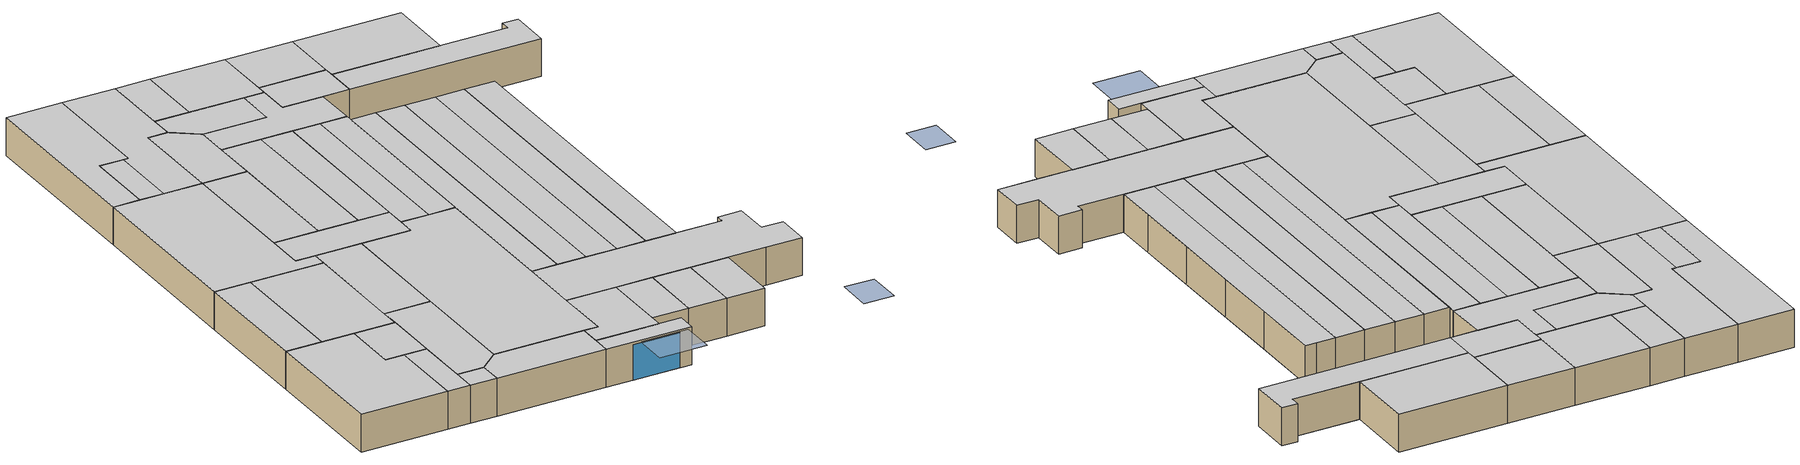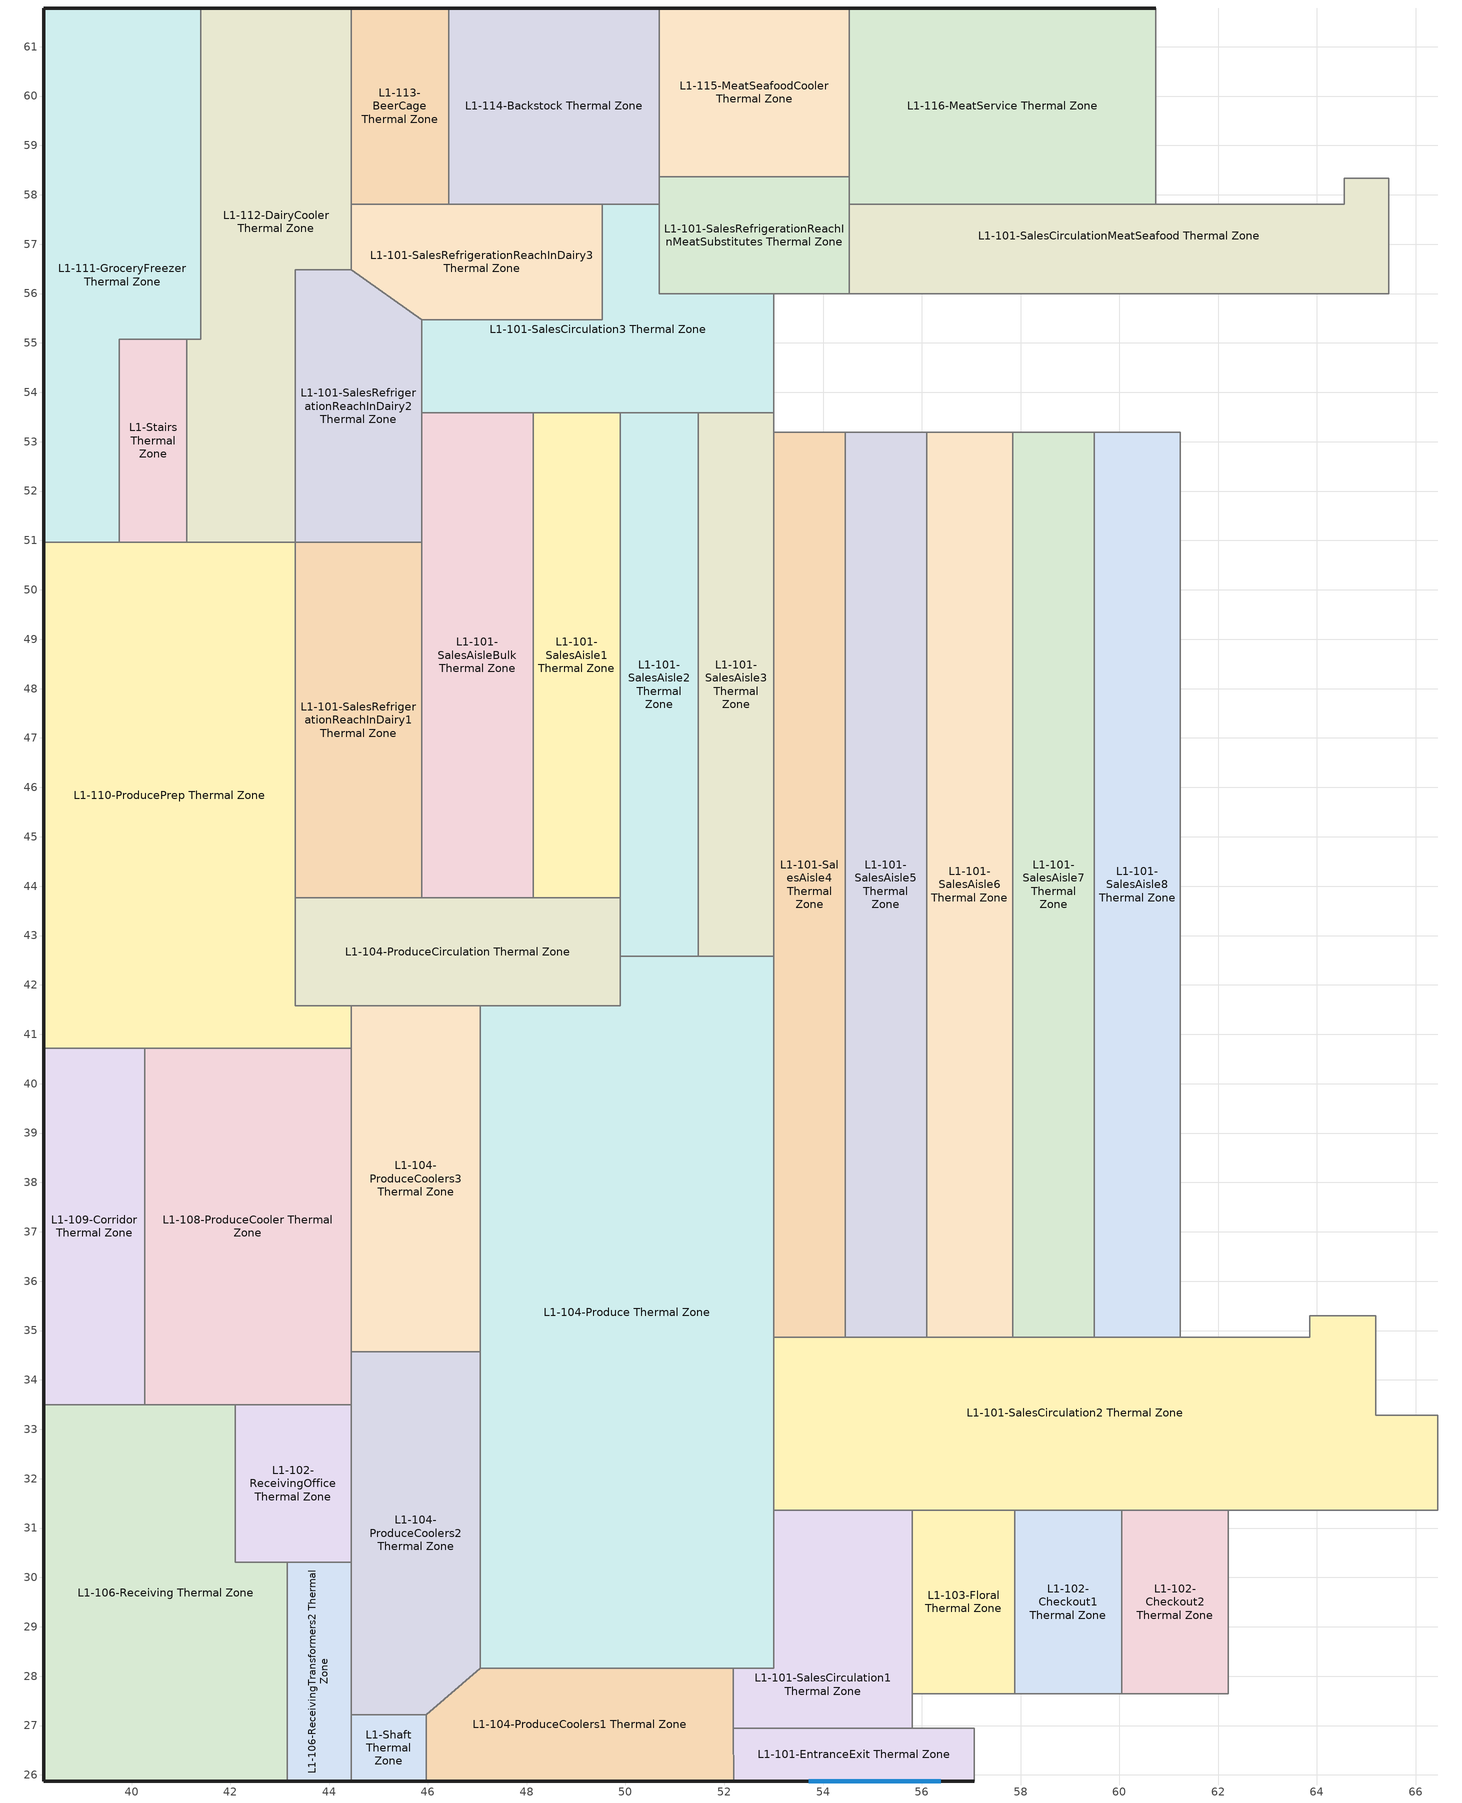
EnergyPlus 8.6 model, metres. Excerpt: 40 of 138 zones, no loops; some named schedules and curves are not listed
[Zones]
L1-101-EntranceExit Thermal Zone
 floor ground (Floor_Slab): 57.06,26.95 57.06,25.88 52.19,25.88 52.18,26.95 z0
 wall outside (Wall_Exterior): 52.19,25.88 57.06,25.88 z0:2.13
 wall to L1-102-CheckoutBagging Thermal Zone (Hole): 57.06,25.88 57.06,26.95 55.81,26.95 z0:2.13
 wall to L1-101-SalesCirculation1 Thermal Zone (Hole): 55.81,26.95 52.18,26.95 z0:2.13
 wall to L1-104-ProduceCoolers1 Thermal Zone (Hole): 52.18,26.95 52.19,25.88 z0:2.13
 window (Glass): 53.72,25.88 56.38,25.88 z0:1.98
 ceiling to L1S1-Checkout Thermal Zone (Hole): 57.06,25.88 57.06,26.95 52.18,26.95 52.19,25.88 z2.13
L1-101-SalesAisle1 Thermal Zone
 floor ground (Floor_Slab): 49.9,53.58 49.9,43.77 48.13,43.77 48.13,53.58 z0
 wall to L1-101-SalesAisleBulk Thermal Zone (Hole): 48.13,53.58 48.13,43.77 z0:2.13
 wall to L1-104-ProduceCirculation Thermal Zone (Hole): 48.13,43.77 49.9,43.77 z0:2.13
 wall to L1-101-SalesAisle2 Thermal Zone (Hole): 49.9,43.77 49.9,53.58 z0:2.13
 wall to L1-101-SalesCirculation3 Thermal Zone (Hole): 49.9,53.58 48.13,53.58 z0:2.13
 ceiling to L1S1-SalesAisle1 Thermal Zone (Hole): 49.9,43.77 49.9,53.58 48.13,53.58 48.13,43.77 z2.13
L1-101-SalesAisle2 Thermal Zone
 floor ground (Floor_Slab): 51.47,53.58 51.47,42.58 49.9,42.58 49.9,53.58 z0
 wall to L1-101-SalesCirculation3 Thermal Zone (Hole): 51.47,53.58 49.9,53.58 z0:2.13
 wall to L1-104-ProduceCirculation Thermal Zone (Hole): 49.9,43.77 49.9,42.58 z0:2.13
 wall to L1-104-Produce Thermal Zone (Hole): 49.9,42.58 51.47,42.58 z0:2.13
 wall to L1-101-SalesAisle3 Thermal Zone (Hole): 51.47,42.58 51.47,53.58 z0:2.13
 ceiling to L1S1-SalesAisle1 Thermal Zone (Hole): 51.47,42.58 51.47,53.58 49.9,53.58 49.9,42.58 z2.13
L1-101-SalesAisle3 Thermal Zone
 floor ground (Floor_Slab): 53.01,53.58 53.01,42.58 51.47,42.58 51.47,53.58 z0
 wall to L1-104-Produce Thermal Zone (Hole): 51.47,42.58 53.01,42.58 z0:2.13
 wall to L1-101-SalesAisle4 Thermal Zone (Hole): 53.01,42.58 53.01,53.19 z0:2.13
 wall to L1-101-SalesCirculation4 Thermal Zone (Hole): 53.01,53.19 53.01,53.58 z0:2.13
 wall to L1-101-SalesCirculation3 Thermal Zone (Hole): 53.01,53.58 51.47,53.58 z0:2.13
 ceiling to L1S1-SalesAisle1 Thermal Zone (Hole): 53.01,42.58 53.01,53.58 51.47,53.58 51.47,42.58 z2.13
L1-101-SalesAisle4 Thermal Zone
 floor ground (Floor_Slab): 54.45,53.19 54.45,34.87 53.01,34.87 53.01,53.19 z0
 wall to L1-104-Produce Thermal Zone (Hole): 53.01,42.58 53.01,34.87 z0:2.13
 wall to L1-101-SalesCirculation2 Thermal Zone (Hole): 53.01,34.87 54.45,34.87 z0:2.13
 wall to L1-101-SalesAisle5 Thermal Zone (Hole): 54.45,34.87 54.45,53.19 z0:2.13
 wall to L1-101-SalesCirculation4 Thermal Zone (Hole): 54.45,53.19 53.01,53.19 z0:2.13
 ceiling to L1S1-SalesAisle4 Thermal Zone (Hole): 54.45,34.87 54.45,53.19 53.01,53.19 53.01,34.87 z2.13
L1-101-SalesAisle5 Thermal Zone
 floor ground (Floor_Slab): 56.1,53.19 56.1,34.87 54.45,34.87 54.45,53.19 z0
 wall to L1-101-SalesCirculation2 Thermal Zone (Hole): 54.45,34.87 56.1,34.87 z0:2.13
 wall to L1-101-SalesAisle6 Thermal Zone (Hole): 56.1,34.87 56.1,53.19 z0:2.13
 wall to L1-101-SalesCirculation4 Thermal Zone (Hole): 56.1,53.19 54.45,53.19 z0:2.13
 ceiling to L1S1-SalesAisle4 Thermal Zone (Hole): 56.1,34.87 56.1,53.19 54.45,53.19 54.45,34.87 z2.13
L1-101-SalesAisle6 Thermal Zone
 floor ground (Floor_Slab): 57.84,53.19 57.84,34.87 56.1,34.87 56.1,53.19 z0
 wall to L1-101-SalesCirculation2 Thermal Zone (Hole): 56.1,34.87 57.84,34.87 z0:2.13
 wall to L1-101-SalesAisle7 Thermal Zone (Hole): 57.84,34.87 57.84,53.19 z0:2.13
 wall to L1-101-SalesCirculation4 Thermal Zone (Hole): 57.84,53.19 56.1,53.19 z0:2.13
 ceiling to L1S1-SalesAisle4 Thermal Zone (Hole): 57.84,34.87 57.84,53.19 56.1,53.19 56.1,34.87 z2.13
L1-101-SalesAisle7 Thermal Zone
 floor ground (Floor_Slab): 59.49,53.19 59.49,34.87 57.84,34.87 57.84,53.19 z0
 wall to L1-101-SalesCirculation2 Thermal Zone (Hole): 57.84,34.87 59.49,34.87 z0:2.13
 wall to L1-101-SalesAisle8 Thermal Zone (Hole): 59.49,34.87 59.49,53.19 z0:2.13
 wall to L1-101-SalesCirculation4 Thermal Zone (Hole): 59.49,53.19 57.84,53.19 z0:2.13
 ceiling to L1S1-SalesAisle4 Thermal Zone (Hole): 59.49,34.87 59.49,53.19 57.84,53.19 57.84,34.87 z2.13
L1-101-SalesAisle8 Thermal Zone
 floor ground (Floor_Slab): 61.24,53.19 61.24,34.87 59.49,34.87 59.49,53.19 z0
 wall to L1-101-SalesCirculation4 Thermal Zone (Hole): 60.58,53.19 59.49,53.19 z0:2.13
 wall to L1-101-SalesCirculation2 Thermal Zone (Hole): 59.49,34.87 61.24,34.87 z0:2.13
 wall to L1-101-SalesRefrigerationAisle1 Thermal Zone (Hole): 61.24,34.87 61.24,37.32 z0:2.13
 wall to L1-101-SalesRefrigerationAisle2 Thermal Zone (Hole): 61.24,37.32 61.24,41.19 z0:2.13
 wall to L1-101-SalesRefrigerationAisle3 Thermal Zone (Hole): 61.24,41.19 61.24,45.13 z0:2.13
 wall to L1-101-SalesRefrigerationAisle4 Thermal Zone (Hole): 61.24,45.13 61.24,49 z0:2.13
 wall to L1-101-SalesRefrigerationAisle5 Thermal Zone (Hole): 61.24,49 61.24,53.19 z0:2.13
 wall to L1-101-SalesRefrigerationEndcap1 Thermal Zone (Hole): 61.24,53.19 60.58,53.19 z0:2.13
 ceiling to L1S1-SalesAisle4 Thermal Zone (Hole): 61.24,34.87 61.24,53.19 59.49,53.19 59.49,34.87 z2.13
L1-101-SalesAisleBulk Thermal Zone
 floor ground (Floor_Slab): 48.13,53.58 48.13,43.77 45.87,43.77 45.87,53.58 z0
 wall to L1-101-SalesCirculation3 Thermal Zone (Hole): 48.13,53.58 45.87,53.58 z0:2.13
 wall to L1-101-SalesRefrigerationReachInDairy2 Thermal Zone (Hole): 45.87,53.58 45.87,50.96 z0:2.13
 wall to L1-101-SalesRefrigerationReachInDairy1 Thermal Zone (Hole): 45.87,50.96 45.87,43.77 z0:2.13
 wall to L1-104-ProduceCirculation Thermal Zone (Hole): 45.87,43.77 48.13,43.77 z0:2.13
 ceiling to L1S1-SalesAisle1 Thermal Zone (Hole): 48.13,43.77 48.13,53.58 45.87,53.58 45.87,43.77 z2.13
L1-101-SalesCirculation1 Thermal Zone
 floor ground (Floor_Slab): 55.81,31.36 55.81,26.95 52.18,26.95 52.18,28.16 53.01,28.16 53.01,31.36 z0
 wall to L1-103-Floral Thermal Zone (Hole): 55.81,27.64 55.81,31.36 z0:2.13
 wall to L1-101-SalesCirculation2 Thermal Zone (Hole): 55.81,31.36 53.01,31.36 z0:2.13
 wall to L1-104-Produce Thermal Zone (Hole): 53.01,31.36 53.01,28.16 52.18,28.16 z0:2.13
 wall to L1-104-ProduceCoolers1 Thermal Zone (Hole): 52.18,28.16 52.18,26.95 z0:2.13
 wall to L1-102-CheckoutBagging Thermal Zone (Hole): 55.81,26.95 55.81,27.64 z0:2.13
 ceiling to L1S1-Checkout Thermal Zone (Hole): 55.81,26.95 55.81,31.36 53.01,31.36 53.01,28.16 52.18,28.16 52.18,26.95 z2.13
L1-101-SalesCirculation2 Thermal Zone
 floor ground (Floor_Slab): 65.2,35.3 65.2,33.28 66.45,33.28 66.45,31.36 53.01,31.36 53.01,34.87 63.86,34.87 63.86,35.3 z0
 wall to L1-102-Checkout2 Thermal Zone (Hole): 60.05,31.36 62.21,31.36 z0:2.13
 wall to L1-102-Checkout3 Thermal Zone (Hole): 62.21,31.36 64.37,31.36 z0:2.13
 wall to L1-102-Checkout4 Thermal Zone (Hole): 64.37,31.36 66.45,31.36 z0:2.13
 wall to L1-101-SalesCirculation7 Thermal Zone (Hole): 66.45,31.36 66.45,33.28 z0:2.13
 wall to L1-101-SalesRefrigerationEndcap3 Thermal Zone (Hole): 66.45,33.28 65.2,33.28 65.2,35.3 z0:2.13
 wall to L1-101-SalesAisle9 Thermal Zone (Hole): 65.2,35.3 63.86,35.3 z0:2.13
 wall to L1-101-SalesRefrigerationAisle1 Thermal Zone (Hole): 63.86,35.3 63.86,34.87 61.24,34.87 z0:2.13
 wall to L1-104-Produce Thermal Zone (Hole): 53.01,34.87 53.01,31.36 z0:2.13
 wall to L1-103-Floral Thermal Zone (Hole): 55.81,31.36 57.88,31.36 z0:2.13
 wall to L1-102-Checkout1 Thermal Zone (Hole): 57.88,31.36 60.05,31.36 z0:2.13
 ceiling to L1S1-SalesSouth Thermal Zone (Hole): 66.45,31.36 66.45,33.28 65.2,33.28 65.2,35.3 63.86,35.3 63.86,34.87 53.01,34.87 53.01,31.36 z2.13
L1-101-SalesCirculation3 Thermal Zone
 floor ground (Floor_Slab): 50.69,57.81 50.69,55.99 53.01,55.99 53.01,53.58 45.87,53.58 45.87,55.47 49.53,55.47 49.53,57.81 z0
 wall to L1-101-SalesRefrigerationReachInDairy2 Thermal Zone (Hole): 45.87,55.47 45.87,53.58 z0:2.13
 wall to L1-101-SalesCirculation4 Thermal Zone (Hole): 53.01,53.58 53.01,55.99 z0:2.13
 wall to L1-101-SalesRefrigerationReachInMeatSubstitutes Thermal Zone (Hole): 53.01,55.99 50.69,55.99 50.69,57.81 z0:2.13
 wall to L1-114-Backstock Thermal Zone (Hole): 50.69,57.81 49.53,57.81 z0:2.13
 wall to L1-101-SalesRefrigerationReachInDairy3 Thermal Zone (Hole): 49.53,57.81 49.53,55.47 45.87,55.47 z0:2.13
 ceiling to L1S1-SalesNorth Thermal Zone (Hole): 53.01,53.58 53.01,55.99 50.69,55.99 50.69,57.81 49.53,57.81 49.53,55.47 45.87,55.47 45.87,53.58 z2.13
L1-101-SalesCirculationMeatSeafood Thermal Zone
 floor ground (Floor_Slab): 65.46,58.34 65.46,55.99 54.53,55.99 54.53,57.81 64.56,57.81 64.56,58.34 z0
 wall to L1-116-MeatService Thermal Zone (Hole): 60.74,57.81 54.53,57.81 z0:2.13
 wall to L1-101-SalesRefrigerationReachInBeer Thermal Zone (Hole): 65.46,55.99 65.46,58.34 z0:2.13
 wall to L1-117-SeafoodSurface Thermal Zone (Hole): 65.46,58.34 64.56,58.34 64.56,57.81 60.74,57.81 z0:2.13
 wall to L1-101-SalesRefrigerationReachInMeatSubstitutes Thermal Zone (Hole): 54.53,57.81 54.53,55.99 z0:2.13
 wall to L1-101-SalesCirculation4 Thermal Zone (Hole): 54.53,55.99 65.46,55.99 z0:2.13
 ceiling to L1S1-SalesNorth Thermal Zone (Hole): 65.46,55.99 65.46,58.34 64.56,58.34 64.56,57.81 54.53,57.81 54.53,55.99 z2.13
L1-101-SalesRefrigerationReachInDairy1 Thermal Zone
 floor ground (Floor_Slab): 45.87,50.96 45.87,43.77 43.31,43.77 43.31,50.96 z0
 wall to L1-110-ProducePrep Thermal Zone (Hole): 43.31,50.96 43.31,43.77 z0:2.13
 wall to L1-104-ProduceCirculation Thermal Zone (Hole): 43.31,43.77 45.87,43.77 z0:2.13
 wall to L1-101-SalesRefrigerationReachInDairy2 Thermal Zone (Hole): 45.87,50.96 43.31,50.96 z0:2.13
 ceiling to L1S1-SalesRefrigerationReachInDairy2 Thermal Zone (Hole): 45.87,43.77 45.87,50.96 43.31,50.96 43.31,43.77 z2.13
L1-101-SalesRefrigerationReachInDairy2 Thermal Zone
 floor ground (Floor_Slab): 44.44,56.48 45.87,55.47 45.87,50.96 43.31,50.96 43.31,56.48 z0
 wall to L1-101-SalesRefrigerationReachInDairy3 Thermal Zone (Hole): 45.87,55.47 44.44,56.48 z0:2.13
 wall to L1-112-DairyCooler Thermal Zone (Hole): 44.44,56.48 43.31,56.48 43.31,50.96 z0:2.13
 ceiling to L1S1-SalesRefrigerationReachInDairy2 Thermal Zone (Hole): 45.87,50.96 45.87,55.47 44.44,56.48 43.31,56.48 43.31,50.96 z2.13
L1-101-SalesRefrigerationReachInDairy3 Thermal Zone
 floor ground (Floor_Slab): 49.53,57.81 49.53,55.47 45.87,55.47 44.44,56.48 44.44,57.81 z0
 wall to L1-114-Backstock Thermal Zone (Hole): 49.53,57.81 46.42,57.81 z0:2.13
 wall to L1-113-BeerCage Thermal Zone (Hole): 46.42,57.81 44.44,57.81 z0:2.13
 wall to L1-112-DairyCooler Thermal Zone (Hole): 44.44,57.81 44.44,56.48 z0:2.13
 ceiling to L1S1-SalesNorth Thermal Zone (Hole): 49.53,55.47 49.53,57.81 44.44,57.81 44.44,56.48 45.87,55.47 z2.13
L1-101-SalesRefrigerationReachInMeatSubstitutes Thermal Zone
 floor ground (Floor_Slab): 54.53,58.37 54.53,55.99 50.69,55.99 50.69,58.37 z0
 wall to L1-101-SalesCirculation4 Thermal Zone (Hole): 53.01,55.99 54.53,55.99 z0:2.13
 wall to L1-116-MeatService Thermal Zone (Hole): 54.53,57.81 54.53,58.37 z0:2.13
 wall to L1-115-MeatSeafoodCooler Thermal Zone (Hole): 54.53,58.37 50.69,58.37 z0:2.13
 wall to L1-114-Backstock Thermal Zone (Hole): 50.69,58.37 50.69,57.81 z0:2.13
 ceiling to L1S1-SalesNorth Thermal Zone (Hole): 54.53,55.99 54.53,58.37 50.69,58.37 50.69,55.99 z2.13
L1-102-Checkout1 Thermal Zone
 floor ground (Floor_Slab): 60.05,31.36 60.05,27.64 57.88,27.64 57.88,31.36 z0
 wall to L1-103-Floral Thermal Zone (Hole): 57.88,31.36 57.88,27.64 z0:2.13
 wall to L1-102-CheckoutBagging Thermal Zone (Hole): 57.88,27.64 60.05,27.64 z0:2.13
 wall to L1-102-Checkout2 Thermal Zone (Hole): 60.05,27.64 60.05,31.36 z0:2.13
 ceiling to L1S1-Checkout Thermal Zone (Hole): 60.05,27.64 60.05,31.36 57.88,31.36 57.88,27.64 z2.13
L1-102-Checkout2 Thermal Zone
 floor ground (Floor_Slab): 62.21,31.36 62.21,27.64 60.05,27.64 60.05,31.36 z0
 wall to L1-102-CheckoutBagging Thermal Zone (Hole): 60.05,27.64 62.21,27.64 z0:2.13
 wall to L1-102-Checkout3 Thermal Zone (Hole): 62.21,27.64 62.21,31.36 z0:2.13
 ceiling to L1S1-Checkout Thermal Zone (Hole): 62.21,27.64 62.21,31.36 60.05,31.36 60.05,27.64 z2.13
L1-102-ReceivingOffice Thermal Zone
 floor ground (Floor_Slab): 44.44,33.5 44.44,30.31 42.09,30.31 42.09,33.5 z0
 wall to L1-106-ReceivingTransformers2 Thermal Zone (Hole): 43.15,30.31 44.44,30.31 z0:2.13
 wall to L1-104-ProduceCoolers2 Thermal Zone (Hole): 44.44,30.31 44.44,33.5 z0:2.13
 wall to L1-108-ProduceCooler Thermal Zone (Hole): 44.44,33.5 42.09,33.5 z0:2.13
 wall to L1-106-Receiving Thermal Zone (Hole): 42.09,33.5 42.09,30.31 43.15,30.31 z0:2.13
 ceiling adiabatic (Hole): 44.44,30.31 44.44,33.5 42.09,33.5 42.09,30.31 z2.13
L1-103-Floral Thermal Zone
 floor ground (Floor_Slab): 57.88,31.36 57.88,27.64 55.81,27.64 55.81,31.36 z0
 wall to L1-102-CheckoutBagging Thermal Zone (Hole): 55.81,27.64 57.88,27.64 z0:2.13
 ceiling to L1S1-Checkout Thermal Zone (Hole): 57.88,27.64 57.88,31.36 55.81,31.36 55.81,27.64 z2.13
L1-104-Produce Thermal Zone
 floor ground (Floor_Slab): 53.01,42.58 53.01,28.16 47.06,28.16 47.06,41.58 49.9,41.58 49.9,42.58 z0
 wall to L1-104-ProduceCoolers3 Thermal Zone (Hole): 47.06,41.58 47.06,34.57 z0:2.13
 wall to L1-104-ProduceCirculation Thermal Zone (Hole): 49.9,42.58 49.9,41.58 47.06,41.58 z0:2.13
 wall to L1-104-ProduceCoolers2 Thermal Zone (Hole): 47.06,34.57 47.06,28.16 z0:2.13
 wall to L1-104-ProduceCoolers1 Thermal Zone (Hole): 47.06,28.16 52.18,28.16 z0:2.13
 ceiling to L1S1-Produce Thermal Zone (Hole): 53.01,28.16 53.01,42.58 49.9,42.58 49.9,41.58 47.06,41.58 47.06,28.16 z2.13
L1-104-ProduceCirculation Thermal Zone
 floor ground (Floor_Slab): 49.9,43.77 49.9,41.58 43.31,41.58 43.31,43.77 z0
 wall to L1-110-ProducePrep Thermal Zone (Hole): 43.31,43.77 43.31,41.58 44.44,41.58 z0:2.13
 wall to L1-104-ProduceCoolers3 Thermal Zone (Hole): 44.44,41.58 47.06,41.58 z0:2.13
 ceiling to L1S1-Produce Thermal Zone (Hole): 49.9,41.58 49.9,43.77 43.31,43.77 43.31,41.58 z2.13
L1-104-ProduceCoolers1 Thermal Zone
 floor ground (Floor_Slab): 52.18,28.16 52.19,25.88 45.97,25.88 45.97,27.22 47.06,28.16 z0
 wall outside (Wall_Exterior): 45.97,25.88 52.19,25.88 z0:2.13
 wall to L1-104-ProduceCoolers2 Thermal Zone (Hole): 47.06,28.16 45.97,27.22 z0:2.13
 wall to L1-Shaft Thermal Zone (Hole): 45.97,27.22 45.97,25.88 z0:2.13
 ceiling to L1S1-Produce Thermal Zone (Hole): 52.19,25.88 52.18,28.16 47.06,28.16 45.97,27.22 45.97,25.88 z2.13
L1-104-ProduceCoolers2 Thermal Zone
 floor ground (Floor_Slab): 47.06,34.57 47.06,28.16 45.97,27.22 44.44,27.22 44.44,34.57 z0
 wall to L1-108-ProduceCooler Thermal Zone (Hole): 44.44,34.57 44.44,33.5 z0:2.13
 wall to L1-106-ReceivingTransformers2 Thermal Zone (Hole): 44.44,30.31 44.44,27.22 z0:2.13
 wall to L1-Shaft Thermal Zone (Hole): 44.44,27.22 45.97,27.22 z0:2.13
 wall to L1-104-ProduceCoolers3 Thermal Zone (Hole): 47.06,34.57 44.44,34.57 z0:2.13
 ceiling to L1S1-Produce Thermal Zone (Hole): 45.97,27.22 47.06,28.16 47.06,34.57 44.44,34.57 44.44,27.22 z2.13
L1-104-ProduceCoolers3 Thermal Zone
 floor ground (Floor_Slab): 47.06,41.58 47.06,34.57 44.44,34.57 44.44,41.58 z0
 wall to L1-110-ProducePrep Thermal Zone (Hole): 44.44,41.58 44.44,40.72 z0:2.13
 wall to L1-108-ProduceCooler Thermal Zone (Hole): 44.44,40.72 44.44,34.57 z0:2.13
 ceiling to L1S1-Produce Thermal Zone (Hole): 47.06,34.57 47.06,41.58 44.44,41.58 44.44,34.57 z2.13
L1-106-Receiving Thermal Zone
 floor ground (Floor_Slab): 42.09,33.5 42.09,30.31 43.15,30.31 43.15,25.88 38.22,25.88 38.22,33.5 z0
 wall outside (Wall_Exterior): 38.22,33.5 38.22,25.88 43.15,25.88 z0:2.13
 wall to L1-108-ProduceCooler Thermal Zone (Hole): 42.09,33.5 40.26,33.5 z0:2.13
 wall to L1-109-Corridor Thermal Zone (Hole): 40.26,33.5 38.22,33.5 z0:2.13
 wall to L1-106-ReceivingTransformers2 Thermal Zone (Hole): 43.15,25.88 43.15,30.31 z0:2.13
 ceiling to L1S1-Loading Thermal Zone (Hole): 43.15,25.88 43.15,30.31 42.09,30.31 42.09,33.5 38.22,33.5 38.22,25.88 z2.13
L1-106-ReceivingTransformers2 Thermal Zone
 floor ground (Floor_Slab): 44.44,30.31 44.44,25.88 43.15,25.88 43.15,30.31 z0
 wall outside (Wall_Exterior): 43.15,25.88 44.44,25.88 z0:2.13
 wall to L1-Shaft Thermal Zone (Hole): 44.44,25.88 44.44,27.22 z0:2.13
 ceiling adiabatic (Hole): 44.44,25.88 44.44,30.31 43.15,30.31 43.15,25.88 z2.13
L1-108-ProduceCooler Thermal Zone
 floor ground (Floor_Slab): 44.44,40.72 44.44,33.5 40.26,33.5 40.26,40.72 z0
 wall to L1-110-ProducePrep Thermal Zone (Hole): 44.44,40.72 40.26,40.72 z0:2.13
 wall to L1-109-Corridor Thermal Zone (Hole): 40.26,40.72 40.26,33.5 z0:2.13
 ceiling adiabatic (Hole): 44.44,33.5 44.44,40.72 40.26,40.72 40.26,33.5 z2.13
L1-109-Corridor Thermal Zone
 floor ground (Floor_Slab): 40.26,40.72 40.26,33.5 38.22,33.5 38.22,40.72 z0
 wall outside (Wall_Exterior): 38.22,40.72 38.22,33.5 z0:2.13
 wall to L1-110-ProducePrep Thermal Zone (Hole): 40.26,40.72 38.22,40.72 z0:2.13
 ceiling to L1S1-Loading Thermal Zone (Hole): 40.26,33.5 40.26,40.72 38.22,40.72 38.22,33.5 z2.13
L1-110-ProducePrep Thermal Zone
 floor ground (Floor_Slab): 43.31,50.96 43.31,41.58 44.44,41.58 44.44,40.72 38.22,40.72 38.22,50.96 z0
 wall outside (Wall_Exterior): 38.22,50.96 38.22,40.72 z0:2.13
 wall to L1-111-GroceryFreezer Thermal Zone (Hole): 39.75,50.96 38.22,50.96 z0:2.13
 wall to L1-Stairs Thermal Zone (Hole): 41.12,50.96 39.75,50.96 z0:2.13
 wall to L1-112-DairyCooler Thermal Zone (Hole): 43.31,50.96 41.12,50.96 z0:2.13
 ceiling to L1S1-Loading Thermal Zone (Hole): 44.44,40.72 44.44,41.58 43.31,41.58 43.31,50.96 38.22,50.96 38.22,40.72 z2.13
L1-111-GroceryFreezer Thermal Zone
 floor ground (Floor_Slab): 41.4,61.78 41.4,55.08 39.75,55.08 39.75,50.96 38.22,50.96 38.22,61.78 z0
 wall outside (Wall_Exterior): 41.4,61.78 38.22,61.78 38.22,50.96 z0:2.13
 wall to L1-112-DairyCooler Thermal Zone (Hole): 41.12,55.08 41.4,55.08 41.4,61.78 z0:2.13
 wall to L1-Stairs Thermal Zone (Hole): 39.75,50.96 39.75,55.08 41.12,55.08 z0:2.13
 ceiling to L1S1-Loading Thermal Zone (Hole): 39.75,50.96 39.75,55.08 41.4,55.08 41.4,61.78 38.22,61.78 38.22,50.96 z2.13
L1-112-DairyCooler Thermal Zone
 floor ground (Floor_Slab): 44.44,61.78 44.44,56.48 43.31,56.48 43.31,50.96 41.12,50.96 41.12,55.08 41.4,55.08 41.4,61.78 z0
 wall outside (Wall_Exterior): 44.44,61.78 41.4,61.78 z0:2.13
 wall to L1-Stairs Thermal Zone (Hole): 41.12,55.08 41.12,50.96 z0:2.13
 wall to L1-113-BeerCage Thermal Zone (Hole): 44.44,57.81 44.44,61.78 z0:2.13
 ceiling to L1S1-DairyCooler Thermal Zone (Hole): 43.31,50.96 43.31,56.48 44.44,56.48 44.44,61.78 41.4,61.78 41.4,55.08 41.12,55.08 41.12,50.96 z2.13
L1-113-BeerCage Thermal Zone
 floor ground (Floor_Slab): 46.42,61.78 46.42,57.81 44.44,57.81 44.44,61.78 z0
 wall outside (Wall_Exterior): 46.42,61.78 44.44,61.78 z0:2.13
 wall to L1-114-Backstock Thermal Zone (Hole): 46.42,57.81 46.42,61.78 z0:2.13
 ceiling to L1S1-BeerCage Thermal Zone (Hole): 46.42,57.81 46.42,61.78 44.44,61.78 44.44,57.81 z2.13
L1-114-Backstock Thermal Zone
 floor ground (Floor_Slab): 50.69,61.78 50.69,57.81 46.42,57.81 46.42,61.78 z0
 wall outside (Wall_Exterior): 50.69,61.78 46.42,61.78 z0:2.13
 wall to L1-115-MeatSeafoodCooler Thermal Zone (Hole): 50.69,58.37 50.69,61.78 z0:2.13
 ceiling to L1S1-Backstock Thermal Zone (Hole): 50.69,57.81 50.69,61.78 46.42,61.78 46.42,57.81 z2.13
L1-115-MeatSeafoodCooler Thermal Zone
 floor ground (Floor_Slab): 54.53,61.78 54.53,58.37 50.69,58.37 50.69,61.78 z0
 wall outside (Wall_Exterior): 54.53,61.78 50.69,61.78 z0:2.13
 wall to L1-116-MeatService Thermal Zone (Hole): 54.53,58.37 54.53,61.78 z0:2.13
 ceiling to L1S1-MeatSeafoodCooler Thermal Zone (Hole): 54.53,58.37 54.53,61.78 50.69,61.78 50.69,58.37 z2.13
L1-116-MeatService Thermal Zone
 floor ground (Floor_Slab): 60.74,61.78 60.74,57.81 54.53,57.81 54.53,61.78 z0
 wall outside (Wall_Exterior): 60.74,61.78 54.53,61.78 z0:2.13
 wall to L1-117-SeafoodSurface Thermal Zone (Hole): 60.74,57.81 60.74,61.78 z0:2.13
 ceiling to L1S1-SeafoodSurface Thermal Zone (Hole): 60.74,57.81 60.74,61.78 54.53,61.78 54.53,57.81 z2.13
L1-Shaft Thermal Zone
 floor ground (Floor_Slab): 45.97,27.22 45.97,25.88 44.44,25.88 44.44,27.22 z0
 wall outside (Wall_Exterior): 44.44,25.88 45.97,25.88 z0:2.13
 ceiling to L1S1-Shaft Thermal Zone (Hole): 45.97,25.88 45.97,27.22 44.44,27.22 44.44,25.88 z2.13
L1-Stairs Thermal Zone
 floor ground (Floor_Slab): 41.12,55.08 41.12,50.96 39.75,50.96 39.75,55.08 z0
 ceiling to L1S1-Loading Thermal Zone (Hole): 41.12,50.96 41.12,55.08 39.75,55.08 39.75,50.96 z2.13
shading: 56.79,25.88 56.79,23.87 54.11,23.87 54.11,25.88 z2.09; 56.79,25.88 56.79,23.87 54.11,23.87 54.11,25.88 z2.09; 67.45,25.88 67.45,23.87 65.74,23.87 65.74,25.88 z2.09
[Building]
NoeValleyWFM: North Axis {deg}=356.173; Terrain=City; Solar Distribution=FullInteriorAndExterior; Maximum Number of Warmup Days=25; Minimum Number of Warmup Days=6
[Site:Location]
San Francisco Intl Ap_CA_USA Design_Conditions: Latitude {deg}=37.62; Longitude {deg}=-122.4; Time Zone {hr}=-8; Elevation {m}=2
[SizingPeriod:DesignDay] Day of Month=21; Humidity Condition Type=Wetbulb; Barometric Pressure {Pa}=101265; Rain Indicator=No; Snow Indicator=No; Daylight Saving Time Indicator=No; Solar Model Indicator=ASHRAEClearSky
Name | Month | Day Type | Maximum Dry-Bulb Temperature {C} | Daily Dry-Bulb Temperature Range {deltaC} | Wetbulb or DewPoint at Maximum Dry-Bulb {C} | Wind Speed {m/s} | Wind Direction {deg} | Sky Clearness
SAN_FRANCISCO Ann Htg 99.6% Condns DB | 1 | WinterDesignDay | 3.2 | 0 | 3.2 | 2.4 | 140 | 0
SAN_FRANCISCO Ann Clg .4% Condns WB=>MDB | 9 | SummerDesignDay | 25.7 | 9 | 18.4 | 5.8 | 310 | 1
[Site:GroundTemperature:BuildingSurface]
19.905, 19.922, 19.91, 19.932, 19.949, 20.038, 20.327, 20.062, 20.443, 20.088, 19.986, 19.948
[Material]
Name | Roughness | Thickness {m} | Conductivity {W/m-K} | Density {kg/m3} | Specific Heat {J/kg-K} | Thermal Absorptance | Solar Absorptance | Visible Absorptance
ConcreteSlab 8in | MediumSmooth | 0.2032 | 1.39975 | 2100 | 836.8 | 0.9 | 0.7 | 0.7
G01a 19mm gypsum board | MediumSmooth | 0.019 | 0.16 | 800 | 1090
Insulation: Cellular glass - 75mm | MediumRough | 0.075 | 0.05 | 136 | 750
Plywood (Douglas Fir) - 12.7mm | Smooth | 0.0127 | 0.12 | 540 | 1210
F14 Slate or tile | VeryRough | 0.0127 | 1.59 | 1920 | 1260
[Material:NoMass]
Name | Roughness | Thermal Resistance {m2-K/W} | Thermal Absorptance | Solar Absorptance | Visible Absorptance
Vaporseal - plastic film | Rough | 0.002
Air | VeryRough | 0.00158499 | 0.001 | 0.001 | 0.001
[WindowMaterial:Glazing]
Glass_Existing: Optical Data Type=SpectralAverage; Thickness {m}=0.003175; Front Side Infrared Hemispherical Emissivity=0.84; Back Side Infrared Hemispherical Emissivity=0.84; Conductivity {W/m-K}=0.9; Dirt Correction Factor for Solar and Visible Transmittance=1; Solar Diffusing=No; Young's modulus {Pa}=72000000000; Poisson's ratio=0.22
[WindowMaterial:Gas]
Air_Glazing: Gas Type=Air; Thickness {m}=0.00635
[Construction]
Floor_Slab: ConcreteSlab 8in
Wall_Exterior: F14 Slate or tile, Vaporseal - plastic film, Insulation: Cellular glass - 75mm, Plywood (Douglas Fir) - 12.7mm, G01a 19mm gypsum board
Hole: Air
Glass: Glass_Existing, Air_Glazing, Glass_Existing
[Zone]
L1-101-EntranceExit Thermal Zone; L1-101-SalesAisle1 Thermal Zone; L1-101-SalesAisle2 Thermal Zone; L1-101-SalesAisle3 Thermal Zone; L1-101-SalesAisle4 Thermal Zone; L1-101-SalesAisle5 Thermal Zone; L1-101-SalesAisle6 Thermal Zone; L1-101-SalesAisle7 Thermal Zone; L1-101-SalesAisle8 Thermal Zone; L1-101-SalesAisleBulk Thermal Zone; L1-101-SalesCirculation1 Thermal Zone; L1-101-SalesCirculation2 Thermal Zone; L1-101-SalesCirculation3 Thermal Zone; L1-101-SalesCirculationMeatSeafood Thermal Zone; L1-101-SalesRefrigerationReachInDairy1 Thermal Zone; L1-101-SalesRefrigerationReachInDairy2 Thermal Zone; L1-101-SalesRefrigerationReachInDairy3 Thermal Zone; L1-101-SalesRefrigerationReachInMeatSubstitutes Thermal Zone; L1-102-Checkout1 Thermal Zone; L1-102-Checkout2 Thermal Zone; L1-102-ReceivingOffice Thermal Zone; L1-103-Floral Thermal Zone; L1-104-Produce Thermal Zone; L1-104-ProduceCirculation Thermal Zone; L1-104-ProduceCoolers1 Thermal Zone; L1-104-ProduceCoolers2 Thermal Zone; L1-104-ProduceCoolers3 Thermal Zone; L1-106-Receiving Thermal Zone; L1-106-ReceivingTransformers2 Thermal Zone; L1-108-ProduceCooler Thermal Zone; L1-109-Corridor Thermal Zone; L1-110-ProducePrep Thermal Zone; L1-111-GroceryFreezer Thermal Zone; L1-112-DairyCooler Thermal Zone; L1-113-BeerCage Thermal Zone; L1-114-Backstock Thermal Zone; L1-115-MeatSeafoodCooler Thermal Zone; L1-116-MeatService Thermal Zone; L1-Shaft Thermal Zone; L1-Stairs Thermal Zone: 0, 0, 0
[Lights] Schedule=Lighting - Night Dimmed 1; Design Level Calculation Method=LightingLevel; Lighting Level {W}=64; Return Air Fraction=0; Fraction Radiant=0.58; Fraction Visible=0.21; Fraction Replaceable=1; Return Air Fraction Calculated from Plenum Temperature=No
Name | Zone or ZoneList
B2-B - Receiving Office; B2-B - Receiving Office 2 | L1-102-ReceivingOffice Thermal Zone
BB1-A - Produce Cooler; BB1-B - Produce Cooler; BB1-C - Produce Cooler; BB1-D - Produce Cooler | L1-108-ProduceCooler Thermal Zone
BB1-A - Grocery Freezer; BB1-B - Grocery Freezer | L1-111-GroceryFreezer Thermal Zone
[ElectricEquipment] Design Level Calculation Method=EquipmentLevel
Name | Zone or ZoneList | Schedule | Design Level {W} | Fraction Radiant
10300A - Checkstand | L1-102-Checkout1 Thermal Zone | Checkstand | 400 | 0.1
10300B - Checkstand | L1-102-Checkout2 Thermal Zone | Checkstand | 400 | 0.1
10600A - Register | L1-102-Checkout1 Thermal Zone | Register computer | 58.1 | 0.1
10600B - Register | L1-102-Checkout2 Thermal Zone | Register computer | 58.1 | 0.1
10600K - Register | L1-103-Floral Thermal Zone | Register computer | 58.1 | 0.1
12301 - Bailer | L1-106-ReceivingTransformers2 Thermal Zone | Equipment_Misc1 | 11592
12517 - Flytrap | L1-106-ReceivingTransformers2 Thermal Zone | Always ON | 70
3300A - Scale; 3300B - Scale | L1-116-MeatService Thermal Zone | Equipment_Cashier | 120
3213A - Ref Table Top; 3213B - Ref Table Top; 3213C - Ref Table Top; 3213D - Ref Table Top | L1-116-MeatService Thermal Zone | Refrigerator table top | 660
3308 - Table Top Grinder | L1-116-MeatService Thermal Zone | Equipment_Misc1 | 740
3302 - Slicer | L1-116-MeatService Thermal Zone | Mostly OFF | 300
3320 - Wrapper | L1-116-MeatService Thermal Zone | Equipment_Misc1 | 780
8309A-F - Nut Grinders | L1-101-SalesAisleBulk Thermal Zone | Equipment_Misc1 | 6240
1304 - Wrapper | L1-110-ProducePrep Thermal Zone | Equipment_Misc1 | 750
1301 - Scale | L1-110-ProducePrep Thermal Zone | Equipment_Cashier | 120
1311 - Food Processor | L1-110-ProducePrep Thermal Zone | Equipment_Misc1 | 1008
1515 - Fly Trap | L1-110-ProducePrep Thermal Zone | Always ON | 70
2114 - Ice Flaker | L1-110-ProducePrep Thermal Zone | Equipment_Misc1 | 811
[Exterior:Lights] Control Option=ScheduleNameOnly
Name | Schedule | Design Level {W}
M3-A Exterior; M3-B Exterior; M3-C Exterior; M3-D Exterior; M3-E Exterior; M3-F Exterior; M3-G Exterior; M3-H Exterior | Exterior Lighting Zone K | 70
M4-A Exterior; M4-B Exterior | Exterior Lighting Zone K | 26
Parking Lot x6 | Parking Lot Lights | 1500
Pylon Sign x2 | Whole Foods Pylon Sign | 468
[Zone equipment]
L1-101-SalesRefrigerationReachInDairy1 Thermal Zone: L1-101-DAIRY1 Zone Heater
L1-101-SalesRefrigerationReachInDairy2 Thermal Zone: L1-101-DAIRY2 Zone Heater
L1-101-SalesCirculationMeatSeafood Thermal Zone: L1-101-MeatSeafood Zone Heater
L1-111-GroceryFreezer Thermal Zone: L1-111-GroceryFreezer Zone Heater
L1-110-ProducePrep Thermal Zone: L1-110-ProducePrep Zone Heater
L1-115-MeatSeafoodCooler Thermal Zone: L1-115-MEATSEAFOOD Zone Heater
L1-112-DairyCooler Thermal Zone: L1-112-DAIRYCOOLER Zone Heater
L1-101-SalesRefrigerationReachInDairy3 Thermal Zone: L1-101-SALESREACHINDAIRY3 Zone Heater
L1-101-SalesAisle1 Thermal Zone: L1-101-SALESAISLE1 NotRefrig Zone Heater
L1-101-SalesRefrigerationReachInMeatSubstitutes Thermal Zone: L1-101-SALESREACHINMEATSUB Zone Heater
L1-108-ProduceCooler Thermal Zone: L1-108-PRODUCECOOLER Zone Heater
L1-104-ProduceCoolers1 Thermal Zone: L1-104-PRODUCECOOLERS1 Zone Heater
L1-104-ProduceCoolers2 Thermal Zone: L1-104-PRODUCECOOLERS2 Zone Heater
L1-104-ProduceCoolers3 Thermal Zone: L1-104-PRODUCECOOLERS3 Zone Heater
L1-101-SalesAisle4 Thermal Zone: L1-101-SALESAISLE4 NoRefrig Zone Heater
[Refrigeration:Case] Rated Ambient Temperature {C}=23.88; Rated Ambient Relative Humidity {percent}=55; Rated Runtime Fraction=0.85; Latent Case Credit Curve Type=CaseTemperatureMethod; Case Lighting Schedule=CaseLightingSched; Minimum Anti-Sweat Heater Power per Unit Length {W/m}=0; Case Height {m}=1.5; Fraction of Anti-Sweat Heater Energy to Case=0.2; Refrigerated Case Restocking Schedule=CaseStockingSched
Name | Availability Schedule | Zone | Rated Total Cooling Capacity per Unit Length {W/m} | Rated Latent Heat Ratio | Case Length {m} | Case Operating Temperature {C} | Latent Case Credit Curve | Standard Case Fan Power per Unit Length {W/m} | Operating Case Fan Power per Unit Length {W/m} | Standard Case Lighting Power per Unit Length {W/m} | Fraction of Lighting Energy to Case | Case Anti-Sweat Heater Power per Unit Length {W/m} | Anti-Sweat Heater Control Type | Humidity at Zero Anti-Sweat Heater Energy {percent} | Case Defrost Power per Unit Length {W/m} | Case Defrost Type | Case Defrost Schedule | Case Defrost Drip-Down Schedule | Defrost Energy Correction Curve Type | Defrost Energy Correction Curve | Under Case HVAC Return Air Fraction | Design Evaporator Temperature or Brine Inlet Temperature {C} | Case Credit Fraction Schedule
20ft SSGV  SERVICE MEAT case | CaseCleanedOnTuesday | L1-101-SalesCirculationMeatSeafood Thermal Zone | 466.024 | 0.1 | 2.1336 | -4.4 | SingleShelfHorizontal_LatentEnergyMult | 47.2 | 47.2 | 86.8 | 0.9 | 13.2 | Linear | 35 | 585.8 | HotGasWithTemperatureTermination | CaseDefrostSched2 | CaseDripDownSched2 | CaseTemperatureMethod | SingleShelfHorizontal_DefrostEnergyMult | 0.05 | -6.66667
10ft FMSS MEAT case | CaseCleanedOnTuesday | L1-101-SalesCirculationMeatSeafood Thermal Zone | 288.262 | 0.1 | 4.572 | -4.4 | SingleShelfHorizontal_LatentEnergyMult | 47.2 | 47.2 | 86.8 | 0.9 | 13.2 | Linear | 35 | 585.8 | HotGasWithTemperatureTermination | CaseDefrostSched2 | CaseDripDownSched2 | CaseTemperatureMethod | SingleShelfHorizontal_DefrostEnergyMult | 0.05 | -7.77778
12ft Q1-DC SeaFood case | CaseCleanedOnTuesday | L1-101-SalesCirculationMeatSeafood Thermal Zone | 648.589 | 0.1 | 2.4384 | -4.4 | SingleShelfHorizontal_LatentEnergyMult | 47.2 | 47.2 | 86.8 | 0.9 | 13.2 | Linear | 35 | 585.8 | HotGasWithTemperatureTermination | CaseDefrostSched2 | CaseDripDownSched2 | CaseTemperatureMethod | SingleShelfHorizontal_DefrostEnergyMult | 0.05 | -6.66667
HGT136-AE GROCERY FREEZER case | CaseOperatingSched | L1-111-GroceryFreezer Thermal Zone | 831.155 | 0.13 | 6.096 | -23.3 | SingleShelfHorizontal_LatentEnergyMult | 57.9 | 57.9 | 99.8 | 1 | 218.7 | HeatBalanceMethod | 1.5 | 1106.5 | HotGas | CaseDefrostSched2 | CaseDripDownSched2 | CaseTemperatureMethod | SingleShelfHorizontal_DefrostEnergyMult | 0.1 | -31.6667 | CaseCreditReductionSched
2000-RLE ICE MACHINE case | CaseCleanedOnMonday | L1-110-ProducePrep Thermal Zone | 4107.73 | 0.08 | 1.2192 | -10 | SingleShelfHorizontal_LatentEnergyMult | 28.7 | 28.7 | 42.7 | 0.9 | 0 | Linear | 35 | 0 | OffCycle | CaseDefrostSched | CaseDripDownSched |  |  | 0.05 | -20.6 | CaseCreditReductionSched
WKG130-AE MEAT/SEAFOOD COOLER case | CaseCleanedOnTuesday | L1-115-MeatSeafoodCooler Thermal Zone | 632.255 | 0.1 | 3.6576 | -4.4 | SingleShelfHorizontal_LatentEnergyMult | 47.2 | 47.2 | 86.8 | 0.9 | 13.2 | Linear | 35 | 585.8 | HotGas | CaseDefrostSched2 | CaseDripDownSched2 | CaseTemperatureMethod | SingleShelfHorizontal_DefrostEnergyMult | 0.05 | -5
ADT208-AE DAIRY COOLER case | CaseOperatingSched | L1-112-DairyCooler Thermal Zone | 816.742 | 0.13 | 10.9728 | 1.1 | SingleShelfHorizontal_LatentEnergyMult | 57.9 | 57.9 | 99.8 | 1 | 218.7 | HeatBalanceMethod | 1.5 | 1106.5 | HotGasWithTemperatureTermination | CaseDefrostSched2 | CaseDripDownSched2 | CaseTemperatureMethod | SingleShelfHorizontal_DefrostEnergyMult | 0.1 | -3.33333 | CaseCreditReductionSched
MDC-86FL MD DAIRY1 case | CaseOperatingSched | L1-101-SalesRefrigerationReachInDairy1 Thermal Zone | 1522.02 | 0.3 | 7.62 | -1.1 | MultiShelfVertical_LatentEnergyMult | 78.7 | 78.7 | 307.3 | 0.77 | 211.392 | HeatBalanceMethod | 0 | 585.172 | HotGasWithTemperatureTermination | CaseDefrostSched3 | CaseDripDownSched3 | CaseTemperatureMethod | SingleShelfHorizontal_DefrostEnergyMult | 0.05 | -6.66667 | DairyCaseCreditReductionSched
MDC-86RL MD DAIRY2 case | CaseOperatingSched | L1-101-SalesRefrigerationReachInDairy2 Thermal Zone | 1495.12 | 0.3 | 4.8768 | -1.1 | MultiShelfVertical_LatentEnergyMult | 78.7 | 78.7 | 307.3 | 0.77 | 211.392 | HeatBalanceMethod | 0 | 585.172 | HotGasWithTemperatureTermination | CaseDefrostSched3 | CaseDripDownSched3 | CaseTemperatureMethod | SingleShelfHorizontal_DefrostEnergyMult | 0.05 | -6.66667 | DairyCaseCreditReductionSched
MDC-86FL MD DAIRY3 case | CaseOperatingSched | L1-101-SalesRefrigerationReachInDairy3 Thermal Zone | 1585.44 | 0.3 | 4.8768 | -1.1 | MultiShelfVertical_LatentEnergyMult | 78.7 | 78.7 | 307.3 | 0.77 | 211.392 | HeatBalanceMethod | 0 | 585.172 | HotGasWithTemperatureTermination | CaseDefrostSched3 | CaseDripDownSched3 | CaseTemperatureMethod | SingleShelfHorizontal_DefrostEnergyMult | 0.05 | -6.66667 | DairyCaseCreditReductionSched
RGD24-83 NUT BUTTERS case | CaseOperatingSched | L1-101-SalesAisle1 Thermal Zone | 878.238 | 0.3 | 4.8768 | -1.1 | MultiShelfVertical_LatentEnergyMult | 78.7 | 78.7 | 307.3 | 0.77 | 211.392 | HeatBalanceMethod | 0 | 585.172 | HotGasWithTemperatureTermination | CaseDefrostSched3 | CaseDripDownSched3 | CaseTemperatureMethod | SingleShelfHorizontal_DefrostEnergyMult | 0.05 | -6.66667 | DairyCaseCreditReductionSched
D6NX-LE MD MEAT/SEAFOOD case | CaseCleanedOnTuesday | L1-101-SalesRefrigerationReachInMeatSubstitutes Thermal Zone | 1617.15 | 0.1 | 4.572 | 0 | SingleShelfHorizontal_LatentEnergyMult | 47.2 | 47.2 | 86.8 | 0.9 | 13.2 | Linear | 35 | 585.8 | HotGasWithTemperatureTermination | CaseDefrostSched2 | CaseDripDownSched2 | CaseTemperatureMethod | SingleShelfHorizontal_DefrostEnergyMult | 0.05 | -4.44444
WK155-AB PRODUCE COOLER case | CaseCleanedOnTuesday | L1-108-ProduceCooler Thermal Zone | 712.007 | 0.1 | 3.6576 | 1.1 | SingleShelfHorizontal_LatentEnergyMult | 47.2 | 47.2 | 86.8 | 0.9 | 13.2 | Linear | 35 | 585.8 | HotGasWithTemperatureTermination | CaseDefrostSched2 | CaseDripDownSched2 | CaseTemperatureMethod | SingleShelfHorizontal_DefrostEnergyMult | 0.05 | -1.11111
C6X-LE MD PRODUCE 1 case | CaseCleanedOnTuesday | L1-104-ProduceCoolers2 Thermal Zone | 2078.37 | 0.1 | 6.7056 | -4.4 | SingleShelfHorizontal_LatentEnergyMult | 47.2 | 47.2 | 86.8 | 0.9 | 13.2 | Linear | 35 | 585.8 | HotGasWithTemperatureTermination | CaseDefrostSched2 | CaseDripDownSched2 | CaseTemperatureMethod | SingleShelfHorizontal_DefrostEnergyMult | 0.05 | -6.11111
C6X-LE MD PRODUCE 2 case | CaseCleanedOnTuesday | L1-104-ProduceCoolers3 Thermal Zone | 2007.26 | 0.1 | 5.7912 | -4.4 | SingleShelfHorizontal_LatentEnergyMult | 47.2 | 47.2 | 86.8 | 0.9 | 13.2 | Linear | 35 | 585.8 | HotGasWithTemperatureTermination | CaseDefrostSched2 | CaseDripDownSched2 | CaseTemperatureMethod | SingleShelfHorizontal_DefrostEnergyMult | 0.05 | -6.11111
C6X-LE MD PRODUCE 3 case | CaseCleanedOnTuesday | L1-104-ProduceCoolers1 Thermal Zone | 2007.26 | 0.1 | 5.7912 | -4.4 | SingleShelfHorizontal_LatentEnergyMult | 47.2 | 47.2 | 86.8 | 0.9 | 13.2 | Linear | 35 | 585.8 | HotGasWithTemperatureTermination | CaseDefrostSched2 | CaseDripDownSched2 | CaseTemperatureMethod | SingleShelfHorizontal_DefrostEnergyMult | 0.05 | -6.11111
RGD24-83 whole body case | CaseOperatingSched | L1-101-SalesAisle4 Thermal Zone | 2306.1 | 0.13 | 1.2192 | -1.1 | SingleShelfHorizontal_LatentEnergyMult | 57.9 | 57.9 | 99.8 | 1 | 218.7 | HeatBalanceMethod | 1.5 | 1106.5 | HotGasWithTemperatureTermination | CaseDefrostSched2 | CaseDripDownSched2 | CaseTemperatureMethod | SingleShelfHorizontal_DefrostEnergyMult | 0.1 | -6.66667 | CaseCreditReductionSched
[Schedule:Compact]
Always ON; CaseOperatingSched: Through: 12/31, For: AllDays, Until: 24:00, 1
Mostly OFF: Through: 12/31, For: AllDays, Until: 1:00, 0, Until: 2:00, 0, Until: 3:00, 0, Until: 4:00, 0, Until: 5:00, 0, Until: 6:00, 0, Until: 7:00, 0.01, Until: 8:00, 0.02, Until: 9:00, 0.05, Until: 10:00, 0.05, Until: 11:00, 0.02, Until: 12:00, 0.01, Until: 13:00, 0, Until: 14:00, 0, Until: 15:00, 0, Until: 16:00, 0, Until: 17:00, 0, Until: 18:00, 0, Until: 19:00, 0, Until: 20:00, 0, Until: 21:00, 0, Until: 22:00, 0, Until: 23:00, 0, Until: 24:00, 0
Lighting - Night Dimmed 1: Through: 12/31, For: AllDays, Until: 1:00, 0.451, Until: 2:00, 0.49, Until: 3:00, 0.518, Until: 4:00, 0.575, Until: 5:00, 0.591, Until: 6:00, 0.675, Until: 7:00, 0.78, Until: 8:00, 0.863, Until: 9:00, 0.856, Until: 10:00, 0.882, Until: 11:00, 0.85, Until: 12:00, 0.835, Until: 13:00, 0.864, Until: 14:00, 0.844, Until: 15:00, 0.846, Until: 16:00, 0.841, Until: 17:00, 0.843, Until: 18:00, 0.863, Until: 19:00, 0.844, Until: 20:00, 0.81, Until: 21:00, 0.809, Until: 22:00, 0.819, Until: 23:00, 0.746, Until: 24:00, 0.568
Whole Foods Pylon Sign: Through: 12/31, For: AllDays, Until: 1:00, 0.905, Until: 2:00, 0.908, Until: 3:00, 0.907, Until: 4:00, 0.906, Until: 5:00, 0.902, Until: 6:00, 0.9, Until: 7:00, 0.894, Until: 8:00, 0.893, Until: 9:00, 0.683, Until: 10:00, 0.367, Until: 11:00, 0.22, Until: 12:00, 0.137, Until: 13:00, 0.094, Until: 14:00, 0.082, Until: 15:00, 0.176, Until: 16:00, 0.327, Until: 17:00, 0.754, Until: 18:00, 0.919, Until: 19:00, 0.915, Until: 20:00, 0.921, Until: 21:00, 0.885, Until: 22:00, 0.893, Until: 23:00, 0.9, Until: 24:00, 0.91
Exterior Lighting Zone K: Through: 12/31, For: AllDays, Until: 1:00, 0.928, Until: 2:00, 0.932, Until: 3:00, 0.932, Until: 4:00, 0.932, Until: 5:00, 0.931, Until: 6:00, 0.926, Until: 7:00, 0.923, Until: 8:00, 0.763, Until: 9:00, 0.024, Until: 10:00, 0.024, Until: 11:00, 0.024, Until: 12:00, 0.024, Until: 13:00, 0.025, Until: 14:00, 0.025, Until: 15:00, 0.025, Until: 16:00, 0.204, Until: 17:00, 0.416, Until: 18:00, 0.936, Until: 19:00, 0.943, Until: 20:00, 0.947, Until: 21:00, 0.927, Until: 22:00, 0.925, Until: 23:00, 0.93, Until: 24:00, 0.931
Parking Lot Lights: Through: 12/31, For: AllDays, Until: 1:00, 0.002, Until: 2:00, 0.002, Until: 3:00, 0.002, Until: 4:00, 0.002, Until: 5:00, 0.002, Until: 6:00, 0.556, Until: 7:00, 0.957, Until: 8:00, 0.604, Until: 9:00, 0.231, Until: 10:00, 0.154, Until: 11:00, 0.222, Until: 12:00, 0.049, Until: 13:00, 0.002, Until: 14:00, 0.002, Until: 15:00, 0.063, Until: 16:00, 0.328, Until: 17:00, 0.782, Until: 18:00, 0.96, Until: 19:00, 0.955, Until: 20:00, 0.953, Until: 21:00, 0.943, Until: 22:00, 0.943, Until: 23:00, 0.945, Until: 24:00, 0.425
Checkstand: Through: 12/31, For: AllDays, Until: 1:00, 0.014, Until: 2:00, 0.014, Until: 3:00, 0.014, Until: 4:00, 0.014, Until: 5:00, 0.014, Until: 6:00, 0.014, Until: 7:00, 0.014, Until: 8:00, 0.014, Until: 9:00, 0.091, Until: 10:00, 0.299, Until: 11:00, 0.388, Until: 12:00, 0.429, Until: 13:00, 0.495, Until: 14:00, 0.499, Until: 15:00, 0.526, Until: 16:00, 0.562, Until: 17:00, 0.583, Until: 18:00, 0.714, Until: 19:00, 0.586, Until: 20:00, 0.52, Until: 21:00, 0.4, Until: 22:00, 0.014, Until: 23:00, 0.013, Until: 24:00, 0.014
Register computer: Through: 12/31, For: AllDays, Until: 1:00, 0.24, Until: 2:00, 0.242, Until: 3:00, 0.243, Until: 4:00, 0.244, Until: 5:00, 0.244, Until: 6:00, 0.244, Until: 7:00, 0.245, Until: 8:00, 0.246, Until: 9:00, 0.254, Until: 10:00, 0.244, Until: 11:00, 0.239, Until: 12:00, 0.237, Until: 13:00, 0.234, Until: 14:00, 0.231, Until: 15:00, 0.229, Until: 16:00, 0.228, Until: 17:00, 0.226, Until: 18:00, 0.226, Until: 19:00, 0.226, Until: 20:00, 0.226, Until: 21:00, 0.227, Until: 22:00, 0.229, Until: 23:00, 0.233, Until: 24:00, 0.237
Refrigerator table top: Through: 12/31, For: AllDays, Until: 1:00, 0.176, Until: 2:00, 0.172, Until: 3:00, 0.177, Until: 4:00, 0.172, Until: 5:00, 0.181, Until: 6:00, 0.176, Until: 7:00, 0.165, Until: 8:00, 0.163, Until: 9:00, 0.181, Until: 10:00, 0.178, Until: 11:00, 0.194, Until: 12:00, 0.184, Until: 13:00, 0.183, Until: 14:00, 0.188, Until: 15:00, 0.189, Until: 16:00, 0.187, Until: 17:00, 0.19, Until: 18:00, 0.184, Until: 19:00, 0.188, Until: 20:00, 0.183, Until: 21:00, 0.175, Until: 22:00, 0.178, Until: 23:00, 0.178, Until: 24:00, 0.178
Equipment_Cashier; Equipment_Misc1: Through: 12/31, For: Weekdays, Until: 06:00, 0.2, Until: 08:00, 0.4, Until: 09:00, 0.7, Until: 18:00, 0.9, Until: 20:00, 0.8, Until: 21:00, 0.7, Until: 22:00, 0.4, Until: 24:00, 0.2, For: Saturday, Until: 06:00, 0.15, Until: 08:00, 0.3, Until: 09:00, 0.5, Until: 10:00, 0.8, Until: 18:00, 0.9, Until: 19:00, 0.7, Until: 21:00, 0.5, Until: 22:00, 0.3, Until: 24:00, 0.15, For: SummerDesignDay, Until: 24:00, 1, For: WinterDesignDay, Until: 24:00, 0, For: Sunday Holidays AllOtherDays, Until: 06:00, 0.15, Until: 10:00, 0.3, Until: 12:00, 0.6, Until: 17:00, 0.8, Until: 18:00, 0.6, Until: 22:00, 0.4, Until: 24:00, 0.15
CaseLightingSched: Through: 12/31, For: AllDays, Until: 6:00, 0, Until: 21:00, 1, Until: 24:00, 0
CaseStockingSched: Through: 12/31, For: AllDays, Until: 13:00, 0, Until: 14:00, 50, Until: 15:00, 35, Until: 24:00, 0
CaseCleanedOnTuesday: Through: 12/31, For: Tuesday, Until: 5:00, 1, Until: 7:00, 0, Until: 24:00, 1, For: AllOtherDays, Until: 24:00, 1
CaseDefrostSched2: Through: 12/31, For:AllDays, Interpolate:Yes, Until: 08:00, 0, Until: 08:17, 1, Until: 18:00, 0, Until: 18:17, 1, Until: 24:00, 0
CaseDripDownSched2: Through: 12/31, For:AllDays, Interpolate:Yes, Until: 08:00, 0, Until: 08:22, 1, Until: 18:00, 0, Until: 18:22, 1, Until: 24:00, 0
[Curve:Cubic] Minimum Value of x=-35; Maximum Value of x=20
Name | Coefficient1 Constant | Coefficient2 x | Coefficient3 x**2 | Coefficient4 x**3
SingleShelfHorizontal_LatentEnergyMult | 0.0203756 | 0.000243779 | 1.14001e-05 | 1.81142e-07
SingleShelfHorizontal_DefrostEnergyMult | 0.0236322 | 0.0006232 | 2.83282e-05 | 4.40351e-07
